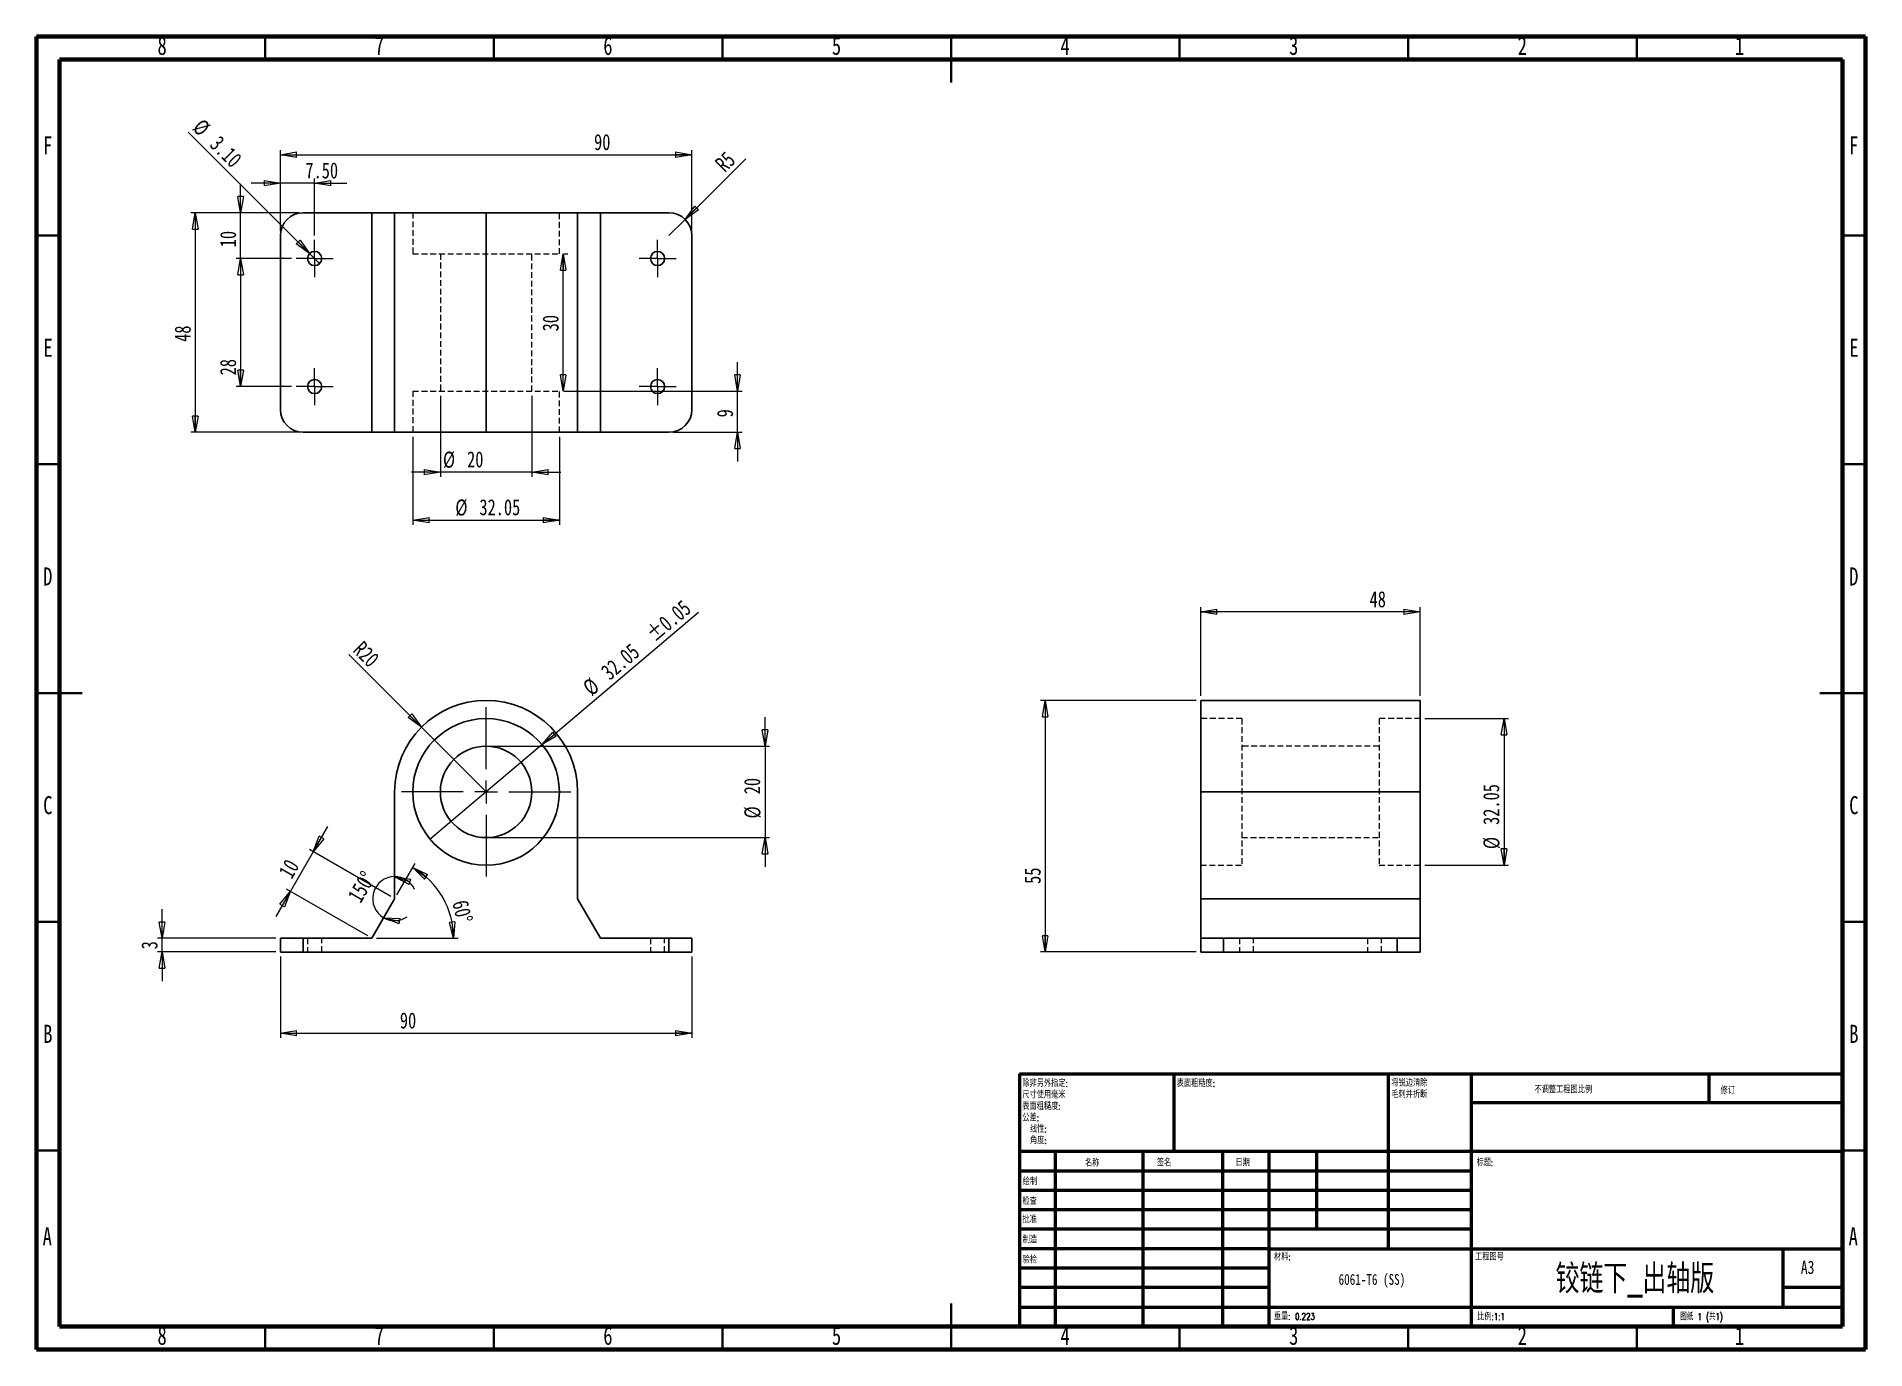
# Model space of a CAD drawing. Header units: millimetres. Extents: x 15 to 415, y 5 to 292.
import ezdxf

# ---------------------------------------------------------------- set-up
doc = ezdxf.new("R2010")
doc.units = ezdxf.units.MM
doc.linetypes.add('HIDDEN', pattern=[1.905, 1.27, -0.635])
doc.styles.add('SLDTEXTSTYLE0', font='TXT', dxfattribs={"width": 0.75})
doc.styles.add('SLDTEXTSTYLE1', font='TXT', dxfattribs={"width": 0.75, "bigfont": 'bigfont'})
doc.styles.add('SLDTEXTSTYLE2', font='TXT', dxfattribs={"width": 0.694444, "bigfont": 'bigfont'})
doc.dimstyles.new('SLDDIMSTYLE0', dxfattribs={"dimtxt": 3.5, "dimasz": 3.556, "dimexe": 0, "dimexo": 0.0625, "dimgap": 0.875, "dimtad": 1, "dimrnd": 1e-09, "dimzin": 12, "dimdsep": 46, "dimtxsty": 'SLDTEXTSTYLE0', "dimblk1": 'CLOSED', "dimblk2": 'CLOSED', "dimsah": 1, "dimcen": 0.09, "dimadec": 0, "dimazin": 3, "dimtfac": 1, "dimtmove": 0, "dimatfit": 0, "dimldrblk": 'CLOSED', "dimfxl": 1, "dimfrac": 2, "dimtolj": 1, "dimtzin": 12, "dimarcsym": 0})
doc.dimstyles.new('SLDDIMSTYLE1', dxfattribs={"dimtxt": 3.5, "dimasz": 3.556, "dimexe": 0, "dimexo": 0.0625, "dimgap": 0.875, "dimtad": 1, "dimrnd": 1e-09, "dimzin": 12, "dimdsep": 46, "dimtxsty": 'SLDTEXTSTYLE0', "dimblk1": 'CLOSED', "dimblk2": 'CLOSED', "dimsah": 1, "dimcen": 0.09, "dimadec": 0, "dimazin": 3, "dimtfac": 1, "dimtofl": 0, "dimtmove": 0, "dimatfit": 3, "dimldrblk": 'CLOSED', "dimfxl": 1, "dimfrac": 2, "dimtolj": 1, "dimtzin": 12, "dimarcsym": 0})
doc.dimstyles.new('SLDDIMSTYLE2', dxfattribs={"dimtxt": 3.5, "dimasz": 3.556, "dimexe": 0, "dimexo": 0.0625, "dimgap": 0.875, "dimtad": 1, "dimdec": 4, "dimzin": 12, "dimdsep": 46, "dimtxsty": 'SLDTEXTSTYLE0', "dimblk1": 'CLOSED', "dimblk2": 'CLOSED', "dimsah": 1, "dimcen": 0.09, "dimazin": 3, "dimtfac": 1, "dimtofl": 0, "dimtmove": 0, "dimatfit": 3, "dimldrblk": 'CLOSED', "dimfxl": 1, "dimfrac": 2, "dimtolj": 1, "dimtzin": 12, "dimarcsym": 0})
doc.dimstyles.new('SLDDIMSTYLE3', dxfattribs={"dimtxt": 3.5, "dimasz": 3.556, "dimexe": 0, "dimexo": 0.0625, "dimgap": 0.875, "dimtad": 1, "dimrnd": 1e-09, "dimzin": 12, "dimdsep": 46, "dimtxsty": 'SLDTEXTSTYLE0', "dimblk1": 'CLOSED', "dimblk2": 'CLOSED', "dimsah": 1, "dimcen": 0, "dimadec": 0, "dimazin": 3, "dimtfac": 1, "dimtofl": 0, "dimtmove": 0, "dimatfit": 3, "dimldrblk": 'CLOSED', "dimfxl": 1, "dimfrac": 2, "dimtolj": 1, "dimtzin": 12, "dimarcsym": 0})
doc.dimstyles.new('SLDDIMSTYLE4', dxfattribs={"dimtxt": 3.5, "dimasz": 3.556, "dimexe": 0, "dimexo": 0.0625, "dimgap": 0.875, "dimtad": 1, "dimrnd": 1e-09, "dimzin": 12, "dimdsep": 46, "dimtxsty": 'SLDTEXTSTYLE0', "dimblk1": 'NONE', "dimblk2": 'CLOSED', "dimsah": 1, "dimcen": 0, "dimadec": 0, "dimazin": 3, "dimtol": 1, "dimtp": 0.05, "dimtm": 0.05, "dimtfac": 1, "dimtmove": 0, "dimatfit": 3, "dimldrblk": 'NONE', "dimfxl": 1, "dimfrac": 2, "dimtolj": 1, "dimarcsym": 0})
doc.dimstyles.new('SLDDIMSTYLE5', dxfattribs={"dimtxt": 3.5, "dimasz": 3.556, "dimexe": 0, "dimexo": 0.0625, "dimgap": 0.875, "dimtad": 1, "dimrnd": 1e-09, "dimzin": 4, "dimdsep": 46, "dimtxsty": 'SLDTEXTSTYLE0', "dimblk1": 'NONE', "dimblk2": 'CLOSED', "dimsah": 1, "dimcen": 0, "dimadec": 0, "dimazin": 1, "dimtfac": 1, "dimtmove": 0, "dimatfit": 3, "dimldrblk": 'NONE', "dimfxl": 1, "dimfrac": 2, "dimtolj": 1, "dimtzin": 12, "dimarcsym": 0})
doc.dimstyles.new('SLDDIMSTYLE6', dxfattribs={"dimtxt": 3.5, "dimasz": 3.556, "dimexe": 0, "dimexo": 0.0625, "dimgap": 0.875, "dimtad": 1, "dimrnd": 1e-09, "dimzin": 4, "dimdsep": 46, "dimtxsty": 'SLDTEXTSTYLE0', "dimblk1": 'CLOSED', "dimblk2": 'CLOSED', "dimsah": 1, "dimcen": 0.09, "dimadec": 0, "dimazin": 1, "dimtfac": 1, "dimtmove": 0, "dimatfit": 0, "dimldrblk": 'CLOSED', "dimfxl": 1, "dimfrac": 2, "dimtolj": 1, "dimtzin": 12, "dimarcsym": 0})

# ---------------------------------------------------------------- blocks, each defined once
blk = doc.blocks.new('SW_NOTE_0')
at = {"color": 0, "linetype": 'Continuous', "lineweight": 0, "char_height": 1.5, "attachment_point": 1, "style": 'SLDTEXTSTYLE1'}
for s, insert in [('\\M+18F9C\\M+194F1另\\M+18A4F\\M+18E77\\M+192E8:', (0, 1.93)), ('\\M+1955C\\M+196CA\\M+19165糙\\M+19378:', (0, -3.07)), ('\\M+18EDA\\M+190A1\\M+18E67\\M+19770\\M+19F7C\\M+195C4', (0, -0.57)), ('\\M+18CF6\\M+18DB7:', (0, -5.57)), ('线\\M+190AB:', (1.69, -8.07)), ('\\M+18A70\\M+19378:', (1.69, -10.57))]:
    blk.add_mtext(s, dxfattribs=dict(at, insert=insert))
blk = doc.blocks.new('SW_NOTE_1')
at = {"color": 0, "linetype": 'Continuous', "lineweight": 0, "char_height": 1.5, "attachment_point": 1, "style": 'SLDTEXTSTYLE1'}
for s, insert in [('\\M+18FAB锐边\\M+190B4\\M+18F9C', (0, 1.93)), ('\\M+196D1\\M+18E68\\M+19BF3\\M+190DC\\M+19266', (0, -0.57))]:
    blk.add_mtext(s, dxfattribs=dict(at, insert=insert))
blk = doc.blocks.new('_Closed')
at = {"color": 0, "linetype": 'ByBlock', "lineweight": -2}
for p, q in [((-1, 0.166667), (0, 0)), ((-1, 0.166667), (-1, -0.166667)), ((0, 0), (-1, -0.166667)), ((0, 0), (-1, 0))]:
    blk.add_line(p, q, dxfattribs=at)
blk = doc.blocks.new('_D')
at = {"color": 7, "linetype": 'Continuous', "lineweight": 18}
for p, q in [((42.44, 94.88), (42.44, 101.23)), ((67.32, 94.88), (41.44, 94.88)), ((42.44, 91.88), (42.44, 94.88)), ((67.32, 91.88), (41.44, 91.88)), ((42.44, 91.88), (42.44, 85.53))]:
    blk.add_line(p, q, dxfattribs=at)
at = {"color": 7, "linetype": 'Continuous', "lineweight": 18, "xscale": 3.556, "yscale": 3.556}
for p, rotation in [((42.44, 94.88), 270), ((42.44, 91.88), 90)]:
    blk.add_blockref('_Closed', p, dxfattribs=dict(at, rotation=rotation))
at = {"color": 7, "linetype": 'Continuous', "lineweight": 18, "insert": (37.93, 92.46), "char_height": 3.5, "attachment_point": 1, "rotation": 90, "style": 'SLDTEXTSTYLE0'}
blk.add_mtext('3', dxfattribs=at)
blk = doc.blocks.new('_D_1')
at = {"color": 7, "linetype": 'Continuous', "lineweight": 18}
for p, q in [((68.32, 90.88), (68.32, 73.15)), ((158.32, 90.88), (158.32, 73.15)), ((68.32, 74.15), (158.32, 74.15))]:
    blk.add_line(p, q, dxfattribs=at)
at = {"color": 7, "linetype": 'Continuous', "lineweight": 18, "xscale": 3.556, "yscale": 3.556, "rotation": 180}
blk.add_blockref('_Closed', (68.32, 74.15), dxfattribs=at)
at = {"color": 7, "linetype": 'Continuous', "lineweight": 18, "xscale": 3.556, "yscale": 3.556}
blk.add_blockref('_Closed', (158.32, 74.15), dxfattribs=at)
at = {"color": 7, "linetype": 'Continuous', "lineweight": 18, "insert": (94.46, 78.66), "char_height": 3.5, "attachment_point": 1, "style": 'SLDTEXTSTYLE0'}
blk.add_mtext('90', dxfattribs=at)
blk = doc.blocks.new('_D_2')
at = {"color": 7, "linetype": 'Continuous', "lineweight": 18}
for p, q in [((93.82, 104.4), (97.77, 111.25)), ((89.32, 94.88), (107.22, 94.88))]:
    blk.add_line(p, q, dxfattribs=at)
blk.add_arc((88.32, 94.88), 17.9, 0, 60, dxfattribs=at)
at = {"color": 7, "linetype": 'Continuous', "lineweight": 18, "xscale": 3.556, "yscale": 3.556}
for p, rotation in [((97.27, 110.38), 144.3827967223), ((106.22, 94.88), 275.6172032777)]:
    blk.add_blockref('_Closed', p, dxfattribs=dict(at, rotation=rotation))
at = {"color": 7, "linetype": 'Continuous', "lineweight": 18, "insert": (109.3, 103.51), "char_height": 3.5, "attachment_point": 1, "rotation": 283.4314, "style": 'SLDTEXTSTYLE0'}
blk.add_mtext('60°', dxfattribs=at)
blk = doc.blocks.new('_D_3')
at = {"color": 7, "linetype": 'Continuous', "lineweight": 18}
for p, q in [((75.52, 113.81), (78.7, 119.31)), ((75.52, 113.81), (70.52, 105.15)), ((92.45, 104.04), (74.66, 114.31)), ((70.52, 105.15), (67.35, 99.65)), ((87.45, 95.38), (69.66, 105.65))]:
    blk.add_line(p, q, dxfattribs=at)
at = {"color": 7, "linetype": 'Continuous', "lineweight": 18, "xscale": 3.556, "yscale": 3.556}
for p, rotation in [((75.52, 113.81), 240), ((70.52, 105.15), 60)]:
    blk.add_blockref('_Closed', p, dxfattribs=dict(at, rotation=rotation))
at = {"color": 7, "linetype": 'Continuous', "lineweight": 18, "insert": (67.76, 109.39), "char_height": 3.5, "attachment_point": 1, "rotation": 60, "style": 'SLDTEXTSTYLE0'}
blk.add_mtext('10', dxfattribs=at)
blk = doc.blocks.new('_D_4')
at = {"color": 7, "linetype": 'Continuous', "lineweight": 18}
for start, end in [(90, 240), (25.0354, 90), (240, 304.9646)]:
    blk.add_arc((93.32, 103.54), 4.81, start, end, dxfattribs=at)
at = {"color": 7, "linetype": 'Continuous', "lineweight": 18, "xscale": 3.556, "yscale": 3.556}
for p, rotation in [((93.32, 108.34), 161.749038811), ((90.92, 99.37), 168.250961189)]:
    blk.add_blockref('_Closed', p, dxfattribs=dict(at, rotation=rotation))
at = {"color": 7, "linetype": 'Continuous', "lineweight": 18, "insert": (82.85, 104.15), "char_height": 3.5, "attachment_point": 1, "rotation": 59.3376, "style": 'SLDTEXTSTYLE0'}
blk.add_mtext('150°', dxfattribs=at)
blk = doc.blocks.new('_D_5')
at = {"color": 7, "linetype": 'Continuous', "lineweight": 18}
for q in [(83.26, 156.94), (113.32, 126.88)]:
    blk.add_line((99.18, 141.02), q, dxfattribs=at)
at = {"color": 7, "linetype": 'Continuous', "lineweight": 18, "xscale": 3.556, "yscale": 3.556, "rotation": 315}
blk.add_blockref('_Closed', (99.18, 141.02), dxfattribs=at)
at = {"color": 7, "linetype": 'Continuous', "lineweight": 18, "insert": (86.44, 160.12), "char_height": 3.5, "attachment_point": 1, "rotation": 315, "style": 'SLDTEXTSTYLE0'}
blk.add_mtext('R20', dxfattribs=at)
blk = doc.blocks.new('_D_6')
at = {"color": 7, "linetype": 'Continuous', "lineweight": 18}
for q in [(159.8, 166.18), (101.08, 116.53)]:
    blk.add_line((125.56, 137.22), q, dxfattribs=at)
at = {"color": 7, "linetype": 'Continuous', "lineweight": 18, "xscale": 3.556, "yscale": 3.556, "rotation": 220.2149493491}
blk.add_blockref('_Closed', (125.56, 137.22), dxfattribs=at)
at = {"color": 7, "linetype": 'Continuous', "lineweight": 18, "char_height": 3.5, "attachment_point": 1, "rotation": 40.2149, "style": 'SLDTEXTSTYLE0'}
for s, insert in [('±0.05', (148, 162.17)), ('32.05', (138.11, 153.81)), ('%%c', (134.12, 150.36))]:
    blk.add_mtext(s, dxfattribs=dict(at, insert=insert))
blk = doc.blocks.new('_None')
blk = doc.blocks.new('_D_7')
at = {"color": 7, "linetype": 'Continuous', "lineweight": 18}
for p, q in [((174.32, 136.88), (174.32, 143.23)), ((114.32, 136.88), (175.32, 136.88)), ((174.32, 136.88), (174.32, 116.88)), ((114.32, 116.88), (175.32, 116.88)), ((174.32, 116.88), (174.32, 110.53))]:
    blk.add_line(p, q, dxfattribs=at)
at = {"color": 7, "linetype": 'Continuous', "lineweight": 18, "xscale": 3.556, "yscale": 3.556}
for p, rotation in [((174.32, 136.88), 270), ((174.32, 116.88), 90)]:
    blk.add_blockref('_Closed', p, dxfattribs=dict(at, rotation=rotation))
at = {"color": 7, "linetype": 'Continuous', "lineweight": 18, "char_height": 3.5, "attachment_point": 1, "rotation": 90, "style": 'SLDTEXTSTYLE0'}
for s, insert in [('20', (169.75, 126.36)), ('%%c', (169.81, 121.08))]:
    blk.add_mtext(s, dxfattribs=dict(at, insert=insert))
blk = doc.blocks.new('SW_CENTERMARKSYMBOL_0')
at = {"color": 0, "linetype": 'Continuous', "lineweight": 0}
for p, q in [((0, 5), (0, 18.525)), ((-5, 0), (-18.525, 0)), ((0, 0), (-2.5, 0)), ((0, 0), (0, 2.5)), ((0, 0), (0, -2.5)), ((0, 0), (2.5, 0)), ((5, 0), (18.525, 0)), ((0, -5), (0, -18.525))]:
    blk.add_line(p, q, dxfattribs=at)
blk = doc.blocks.new('_D_8')
at = {"color": 7, "linetype": 'Continuous', "lineweight": 18}
for p, q in [((72.32, 253.49), (48.72, 253.49)), ((49.72, 253.49), (49.72, 205.49)), ((72.32, 205.49), (48.72, 205.49))]:
    blk.add_line(p, q, dxfattribs=at)
at = {"color": 7, "linetype": 'Continuous', "lineweight": 18, "xscale": 3.556, "yscale": 3.556}
for p, rotation in [((49.72, 253.49, 7.5), 90), ((49.72, 205.49, 7.5), 270)]:
    blk.add_blockref('_Closed', p, dxfattribs=dict(at, rotation=rotation))
at = {"color": 7, "linetype": 'Continuous', "lineweight": 18, "insert": (45.21, 225.26), "char_height": 3.5, "attachment_point": 1, "rotation": 90, "style": 'SLDTEXTSTYLE0'}
blk.add_mtext('48', dxfattribs=at)
blk = doc.blocks.new('_D_9')
at = {"color": 7, "linetype": 'Continuous', "lineweight": 18}
for p, q in [((68.32, 249.49), (68.32, 267.18)), ((68.32, 266.18), (158.32, 266.18)), ((158.32, 249.49), (158.32, 267.18))]:
    blk.add_line(p, q, dxfattribs=at)
at = {"color": 7, "linetype": 'Continuous', "lineweight": 18, "xscale": 3.556, "yscale": 3.556, "rotation": 180}
blk.add_blockref('_Closed', (68.32, 266.18, 7.5), dxfattribs=at)
at = {"color": 7, "linetype": 'Continuous', "lineweight": 18, "xscale": 3.556, "yscale": 3.556}
blk.add_blockref('_Closed', (158.32, 266.18, 7.5), dxfattribs=at)
at = {"color": 7, "linetype": 'Continuous', "lineweight": 18, "insert": (136.94, 270.69), "char_height": 3.5, "attachment_point": 1, "style": 'SLDTEXTSTYLE0'}
blk.add_mtext('90', dxfattribs=at)
blk = doc.blocks.new('_D_10')
at = {"color": 7, "linetype": 'Continuous', "lineweight": 18}
for p, q in [((59.63, 253.49), (59.63, 259.84)), ((72.32, 253.49), (58.63, 253.49)), ((59.63, 243.49), (59.63, 253.49)), ((70.77, 243.49), (58.63, 243.49)), ((59.63, 243.49), (59.63, 237.14))]:
    blk.add_line(p, q, dxfattribs=at)
at = {"color": 7, "linetype": 'Continuous', "lineweight": 18, "xscale": 3.556, "yscale": 3.556}
for p, rotation in [((59.63, 253.49, 7.5), 270), ((59.63, 243.49, 7.5), 90)]:
    blk.add_blockref('_Closed', p, dxfattribs=dict(at, rotation=rotation))
at = {"color": 7, "linetype": 'Continuous', "lineweight": 18, "insert": (55.12, 245.95), "char_height": 3.5, "attachment_point": 1, "rotation": 90, "style": 'SLDTEXTSTYLE0'}
blk.add_mtext('10', dxfattribs=at)
blk = doc.blocks.new('_D_11')
at = {"color": 7, "linetype": 'Continuous', "lineweight": 18}
for q in [(48.18, 271.12), (76.91, 242.39)]:
    blk.add_line((74.72, 244.59), q, dxfattribs=at)
at = {"color": 7, "linetype": 'Continuous', "lineweight": 18, "xscale": 3.556, "yscale": 3.556, "rotation": 315}
blk.add_blockref('_Closed', (74.72, 244.59, 7.5), dxfattribs=at)
at = {"color": 7, "linetype": 'Continuous', "lineweight": 18, "char_height": 3.5, "attachment_point": 1, "rotation": 315, "style": 'SLDTEXTSTYLE0'}
for s, insert in [('%%c', (51.37, 274.31)), ('3.10', (55.14, 270.61))]:
    blk.add_mtext(s, dxfattribs=dict(at, insert=insert))
blk = doc.blocks.new('_D_12')
at = {"color": 7, "linetype": 'Continuous', "lineweight": 18}
for p, q in [((68.32, 249.49), (68.32, 260.98)), ((75.82, 248.54), (75.82, 260.98)), ((68.32, 259.98), (61.97, 259.98)), ((75.82, 259.98), (68.32, 259.98)), ((75.82, 259.98), (82.86, 259.98))]:
    blk.add_line(p, q, dxfattribs=at)
at = {"color": 7, "linetype": 'Continuous', "lineweight": 18, "xscale": 3.556, "yscale": 3.556}
blk.add_blockref('_Closed', (68.32, 259.98, 7.5), dxfattribs=at)
at = {"color": 7, "linetype": 'Continuous', "lineweight": 18, "xscale": 3.556, "yscale": 3.556, "rotation": 180}
blk.add_blockref('_Closed', (75.82, 259.98, 7.5), dxfattribs=at)
at = {"color": 7, "linetype": 'Continuous', "lineweight": 18, "insert": (73.8, 264.49), "char_height": 3.5, "attachment_point": 1, "style": 'SLDTEXTSTYLE0'}
blk.add_mtext('7.50', dxfattribs=at)
blk = doc.blocks.new('_D_13')
at = {"color": 7, "linetype": 'Continuous', "lineweight": 18}
for p, q in [((70.77, 243.49), (58.63, 243.49)), ((59.63, 243.49), (59.63, 215.49)), ((70.77, 215.49), (58.63, 215.49))]:
    blk.add_line(p, q, dxfattribs=at)
at = {"color": 7, "linetype": 'Continuous', "lineweight": 18, "xscale": 3.556, "yscale": 3.556}
for p, rotation in [((59.63, 243.49, 7.5), 90), ((59.63, 215.49, 7.5), 270)]:
    blk.add_blockref('_Closed', p, dxfattribs=dict(at, rotation=rotation))
at = {"color": 7, "linetype": 'Continuous', "lineweight": 18, "insert": (55.12, 217.94), "char_height": 3.5, "attachment_point": 1, "rotation": 90, "style": 'SLDTEXTSTYLE0'}
blk.add_mtext('28', dxfattribs=at)
blk = doc.blocks.new('_D_14')
at = {"color": 7, "linetype": 'Continuous', "lineweight": 18}
for p, q in [((97.29, 204.49), (97.29, 185.3)), ((129.34, 204.49), (129.34, 185.3)), ((97.29, 186.3), (129.34, 186.3))]:
    blk.add_line(p, q, dxfattribs=at)
at = {"color": 7, "linetype": 'Continuous', "lineweight": 18, "xscale": 3.556, "yscale": 3.556, "rotation": 180}
blk.add_blockref('_Closed', (97.29, 186.3, 7.5), dxfattribs=at)
at = {"color": 7, "linetype": 'Continuous', "lineweight": 18, "xscale": 3.556, "yscale": 3.556}
blk.add_blockref('_Closed', (129.34, 186.3, 7.5), dxfattribs=at)
at = {"color": 7, "linetype": 'Continuous', "lineweight": 18, "char_height": 3.5, "attachment_point": 1, "style": 'SLDTEXTSTYLE0'}
for s, insert in [('%%c', (106.59, 190.81)), ('32.05', (111.86, 190.86))]:
    blk.add_mtext(s, dxfattribs=dict(at, insert=insert))
blk = doc.blocks.new('_D_15')
at = {"color": 7, "linetype": 'Continuous', "lineweight": 18}
for p, q in [((130.18, 214.49), (130.18, 244.49)), ((130.34, 244.49), (131.18, 244.49)), ((130.34, 214.49), (131.18, 214.49))]:
    blk.add_line(p, q, dxfattribs=at)
at = {"color": 7, "linetype": 'Continuous', "lineweight": 18, "xscale": 3.556, "yscale": 3.556}
for p, rotation in [((130.18, 244.49, 7.5), 90), ((130.18, 214.49, 7.5), 270)]:
    blk.add_blockref('_Closed', p, dxfattribs=dict(at, rotation=rotation))
at = {"color": 7, "linetype": 'Continuous', "lineweight": 18, "insert": (125.67, 227.56), "char_height": 3.5, "attachment_point": 1, "rotation": 90, "style": 'SLDTEXTSTYLE0'}
blk.add_mtext('30', dxfattribs=at)
blk = doc.blocks.new('_D_16')
at = {"color": 7, "linetype": 'Continuous', "lineweight": 18}
for p, q in [((103.32, 213.49), (103.32, 195.76)), ((123.32, 213.49), (123.32, 195.76)), ((103.32, 196.76), (96.97, 196.76)), ((123.32, 196.76), (103.32, 196.76)), ((123.32, 196.76), (129.67, 196.76))]:
    blk.add_line(p, q, dxfattribs=at)
at = {"color": 7, "linetype": 'Continuous', "lineweight": 18, "xscale": 3.556, "yscale": 3.556}
blk.add_blockref('_Closed', (103.32, 196.76, 7.5), dxfattribs=at)
at = {"color": 7, "linetype": 'Continuous', "lineweight": 18, "xscale": 3.556, "yscale": 3.556, "rotation": 180}
blk.add_blockref('_Closed', (123.32, 196.76, 7.5), dxfattribs=at)
at = {"color": 7, "linetype": 'Continuous', "lineweight": 18, "char_height": 3.5, "attachment_point": 1, "style": 'SLDTEXTSTYLE0'}
for s, insert in [('%%c', (103.88, 201.27)), ('20', (109.16, 201.33))]:
    blk.add_mtext(s, dxfattribs=dict(at, insert=insert))
blk = doc.blocks.new('_D_17')
at = {"color": 7, "linetype": 'Continuous', "lineweight": 18}
for q in [(170.11, 265.28), (153.32, 248.49)]:
    blk.add_line((156.85, 252.03), q, dxfattribs=at)
at = {"color": 7, "linetype": 'Continuous', "lineweight": 18, "xscale": 3.556, "yscale": 3.556, "rotation": 225}
blk.add_blockref('_Closed', (156.85, 252.03, 7.5), dxfattribs=at)
at = {"color": 7, "linetype": 'Continuous', "lineweight": 18, "insert": (163.1, 264.62), "char_height": 3.5, "attachment_point": 1, "rotation": 45, "style": 'SLDTEXTSTYLE0'}
blk.add_mtext('R5', dxfattribs=at)
blk = doc.blocks.new('_D_18')
at = {"color": 7, "linetype": 'Continuous', "lineweight": 18}
for p, q in [((168.32, 214.49), (168.32, 220.84)), ((130.34, 214.49), (169.32, 214.49)), ((168.32, 205.49), (168.32, 214.49)), ((154.32, 205.49), (169.32, 205.49)), ((168.32, 205.49), (168.32, 199.14))]:
    blk.add_line(p, q, dxfattribs=at)
at = {"color": 7, "linetype": 'Continuous', "lineweight": 18, "xscale": 3.556, "yscale": 3.556}
for p, rotation in [((168.32, 214.49, 7.5), 270), ((168.32, 205.49, 7.5), 90)]:
    blk.add_blockref('_Closed', p, dxfattribs=dict(at, rotation=rotation))
at = {"color": 7, "linetype": 'Continuous', "lineweight": 18, "insert": (163.81, 208.76), "char_height": 3.5, "attachment_point": 1, "rotation": 90, "style": 'SLDTEXTSTYLE0'}
blk.add_mtext('9', dxfattribs=at)
blk = doc.blocks.new('SW_CENTERMARKSYMBOL_1')
at = {"color": 0, "linetype": 'Continuous', "lineweight": 0}
for p, q in [((0, 2.5), (0, 4.05)), ((-2.5, 0), (-4.05, 0)), ((0, 0), (-2.5, 0)), ((0, 0), (0, 2.5)), ((0, 0), (0, -2.5)), ((0, 0), (2.5, 0)), ((2.5, 0), (4.05, 0)), ((0, -2.5), (0, -4.05))]:
    blk.add_line(p, q, dxfattribs=at)
blk = doc.blocks.new('SW_CENTERMARKSYMBOL_2')
at = {"color": 0, "linetype": 'Continuous', "lineweight": 0}
for p, q in [((0, 2.5), (0, 4.05)), ((-2.5, 0), (-4.05, 0)), ((0, 0), (-2.5, 0)), ((0, 0), (0, 2.5)), ((0, 0), (0, -2.5)), ((0, 0), (2.5, 0)), ((2.5, 0), (4.05, 0)), ((0, -2.5), (0, -4.05))]:
    blk.add_line(p, q, dxfattribs=at)
blk = doc.blocks.new('SW_CENTERMARKSYMBOL_3')
at = {"color": 0, "linetype": 'Continuous', "lineweight": 0}
for p, q in [((0, 2.5), (0, 4.05)), ((-2.5, 0), (-4.05, 0)), ((0, 0), (-2.5, 0)), ((0, 0), (0, 2.5)), ((0, 0), (0, -2.5)), ((0, 0), (2.5, 0)), ((2.5, 0), (4.05, 0)), ((0, -2.5), (0, -4.05))]:
    blk.add_line(p, q, dxfattribs=at)
blk = doc.blocks.new('SW_CENTERMARKSYMBOL_4')
at = {"color": 0, "linetype": 'Continuous', "lineweight": 0}
for p, q in [((0, 2.5), (0, 4.05)), ((-2.5, 0), (-4.05, 0)), ((0, 0), (-2.5, 0)), ((0, 0), (0, 2.5)), ((0, 0), (0, -2.5)), ((0, 0), (2.5, 0)), ((2.5, 0), (4.05, 0)), ((0, -2.5), (0, -4.05))]:
    blk.add_line(p, q, dxfattribs=at)
blk = doc.blocks.new('_D_19')
at = {"color": 7, "linetype": 'Continuous', "lineweight": 18}
for p, q in [((269.61, 147.88), (269.61, 167.24)), ((317.61, 166.24), (269.61, 166.24)), ((317.61, 147.88), (317.61, 167.24))]:
    blk.add_line(p, q, dxfattribs=at)
at = {"color": 7, "linetype": 'Continuous', "lineweight": 18, "xscale": 3.556, "yscale": 3.556, "rotation": 180}
blk.add_blockref('_Closed', (269.61, 166.24), dxfattribs=at)
at = {"color": 7, "linetype": 'Continuous', "lineweight": 18, "xscale": 3.556, "yscale": 3.556}
blk.add_blockref('_Closed', (317.61, 166.24), dxfattribs=at)
at = {"color": 7, "linetype": 'Continuous', "lineweight": 18, "insert": (306.55, 170.75), "char_height": 3.5, "attachment_point": 1, "style": 'SLDTEXTSTYLE0'}
blk.add_mtext('48', dxfattribs=at)
blk = doc.blocks.new('_D_20')
at = {"color": 7, "linetype": 'Continuous', "lineweight": 18}
for p, q in [((268.61, 146.88), (234.61, 146.88)), ((235.61, 146.88), (235.61, 91.88)), ((268.61, 91.88), (234.61, 91.88))]:
    blk.add_line(p, q, dxfattribs=at)
at = {"color": 7, "linetype": 'Continuous', "lineweight": 18, "xscale": 3.556, "yscale": 3.556}
for p, rotation in [((235.61, 146.88), 90), ((235.61, 91.88), 270)]:
    blk.add_blockref('_Closed', p, dxfattribs=dict(at, rotation=rotation))
at = {"color": 7, "linetype": 'Continuous', "lineweight": 18, "insert": (231.1, 106.77), "char_height": 3.5, "attachment_point": 1, "rotation": 90, "style": 'SLDTEXTSTYLE0'}
blk.add_mtext('55', dxfattribs=at)
blk = doc.blocks.new('_D_21')
at = {"color": 7, "linetype": 'Continuous', "lineweight": 18}
for p, q in [((318.61, 142.9), (336.96, 142.9)), ((335.96, 142.9), (335.96, 110.85)), ((318.61, 110.85), (336.96, 110.85))]:
    blk.add_line(p, q, dxfattribs=at)
at = {"color": 7, "linetype": 'Continuous', "lineweight": 18, "xscale": 3.556, "yscale": 3.556}
for p, rotation in [((335.96, 142.9), 90), ((335.96, 110.85), 270)]:
    blk.add_blockref('_Closed', p, dxfattribs=dict(at, rotation=rotation))
at = {"color": 7, "linetype": 'Continuous', "lineweight": 18, "char_height": 3.5, "attachment_point": 1, "rotation": 90, "style": 'SLDTEXTSTYLE0'}
for s, insert in [('32.05', (331.4, 119.66)), ('%%c', (331.45, 114.38))]:
    blk.add_mtext(s, dxfattribs=dict(at, insert=insert))

msp = doc.modelspace()

# ---------------------------------------------------------------- linework, layer by layer
at = {"color": 7, "linetype": 'Continuous', "lineweight": 70}
for p, q in [((15, 5), (15, 292)), ((15, 292), (415, 292)), ((415, 292), (415, 5)), ((20, 10), (20, 287)), ((20, 287), (410, 287)), ((410, 287), (410, 10)), ((410, 10), (20, 10)), ((415, 5), (15, 5))]:
    msp.add_line(p, q, dxfattribs=at)
at = {"color": 7, "linetype": 'Continuous', "lineweight": 35}
for p, q in [((65, 287), (65, 292)), ((115, 287), (115, 292)), ((165, 287), (165, 292)), ((215, 292), (215, 282)), ((215, 287), (215, 292)), ((265, 287), (265, 292)), ((315, 287), (315, 292)), ((365, 287), (365, 292)), ((20, 248.5), (15, 248.5)), ((410, 248.5), (415, 248.5)), ((20, 198.5), (15, 198.5)), ((410, 198.5), (415, 198.5)), ((15, 148.5), (25, 148.5)), ((20, 148.5), (15, 148.5)), ((415, 148.5), (405, 148.5)), ((410, 148.5), (415, 148.5)), ((20, 98.5), (15, 98.5)), ((410, 98.5), (415, 98.5)), ((20, 48.5), (15, 48.5)), ((410, 48.5), (415, 48.5)), ((215, 5), (215, 15)), ((65, 10), (65, 5)), ((115, 10), (115, 5)), ((165, 10), (165, 5)), ((215, 10), (215, 5)), ((265, 10), (265, 5)), ((315, 10), (315, 5)), ((365, 10), (365, 5))]:
    msp.add_line(p, q, dxfattribs=at)
at = {"color": 7, "linetype": 'Continuous', "lineweight": 25}
for p, q in [((73.31895, 253.49), (88.31895, 253.49)), ((88.31895, 205.49), (88.31895, 253.49)), ((88.31895, 253.49), (93.31895, 253.49)), ((93.31895, 205.49), (93.31895, 253.49)), ((93.31895, 253.49), (113.31895, 253.49)), ((113.31895, 253.49), (113.31895, 205.49)), ((113.31895, 253.49), (133.31895, 253.49)), ((133.31895, 253.49), (133.31895, 205.49)), ((133.31895, 253.49), (138.31895, 253.49)), ((138.31895, 253.49), (138.31895, 205.49)), ((153.31895, 253.49), (138.31895, 253.49)), ((68.31895, 248.49), (68.31895, 210.49)), ((158.31895, 248.49), (158.31895, 210.49)), ((73.31895, 205.49), (88.31895, 205.49)), ((93.31895, 205.49), (88.31895, 205.49)), ((113.31895, 205.49), (93.31895, 205.49)), ((133.31895, 205.49), (113.31895, 205.49)), ((138.31895, 205.49), (133.31895, 205.49)), ((153.31895, 205.49), (138.31895, 205.49)), ((317.61401, 146.87567), (269.61401, 146.87567)), ((269.61401, 126.87567), (269.61401, 146.87567)), ((317.61401, 146.87567), (317.61401, 126.87567)), ((93.31895, 126.87567), (93.31895, 103.53592)), ((133.31895, 103.53592), (133.31895, 126.87567)), ((317.61401, 126.87567), (269.61401, 126.87567)), ((269.61401, 103.53592), (269.61401, 126.87567)), ((317.61401, 103.53592), (317.61401, 126.87567)), ((93.31895, 103.53592), (88.31895, 94.87567)), ((138.31895, 94.87567), (133.31895, 103.53592)), ((269.61401, 103.53592), (317.61401, 103.53592)), ((269.61401, 94.87567), (269.61401, 103.53592)), ((317.61401, 103.53592), (317.61401, 94.87567)), ((68.31895, 91.87567), (68.31895, 94.87567)), ((68.31895, 94.87567), (73.31895, 94.87567)), ((73.31895, 94.87567), (73.31895, 91.87567)), ((73.31895, 94.87567), (88.31895, 94.87567)), ((153.31895, 94.87567), (138.31895, 94.87567)), ((153.31895, 91.87567), (153.31895, 94.87567)), ((153.31895, 94.87567), (158.31895, 94.87567)), ((158.31895, 94.87567), (158.31895, 91.87567)), ((269.61401, 91.87567), (269.61401, 94.87567)), ((269.61401, 94.87567), (274.61401, 94.87567)), ((274.61401, 94.87567), (274.61401, 91.87567)), ((312.61401, 94.87567), (274.61401, 94.87567)), ((312.61401, 91.87567), (312.61401, 94.87567)), ((312.61401, 94.87567), (317.61401, 94.87567)), ((317.61401, 94.87567), (317.61401, 91.87567)), ((73.31895, 91.87567), (68.31895, 91.87567)), ((73.31895, 91.87567), (153.31895, 91.87567)), ((158.31895, 91.87567), (153.31895, 91.87567)), ((274.61401, 91.87567), (269.61401, 91.87567)), ((274.61401, 91.87567), (312.61401, 91.87567)), ((317.61401, 91.87567), (312.61401, 91.87567))]:
    msp.add_line(p, q, dxfattribs=at)
at = {"color": 7, "linetype": 'HIDDEN', "lineweight": 18}
for p, q in [((97.29395, 253.49), (97.29395, 244.49)), ((129.34395, 244.49), (129.34395, 253.49)), ((97.29395, 244.49), (129.34395, 244.49)), ((103.31895, 244.49), (103.31895, 214.49)), ((123.31895, 214.49), (123.31895, 244.49)), ((97.29395, 214.49), (129.34395, 214.49)), ((97.29395, 214.49), (97.29395, 205.49)), ((129.34395, 205.49), (129.34395, 214.49)), ((278.61401, 142.90067), (269.61401, 142.90067)), ((278.61401, 142.90067), (278.61401, 110.85067)), ((308.61401, 142.90067), (308.61401, 110.85067)), ((317.61401, 142.90067), (308.61401, 142.90067)), ((308.61401, 136.87567), (278.61401, 136.87567)), ((269.61401, 126.87567), (317.61401, 126.87567)), ((278.61401, 116.87567), (308.61401, 116.87567)), ((269.61401, 110.85067), (278.61401, 110.85067)), ((308.61401, 110.85067), (317.61401, 110.85067)), ((73.31895, 91.87567), (73.31895, 94.87567)), ((74.26895, 94.87567), (74.26895, 91.87567)), ((77.36895, 91.87567), (77.36895, 94.87567)), ((149.26895, 94.87567), (149.26895, 91.87567)), ((152.36895, 91.87567), (152.36895, 94.87567)), ((153.31895, 94.87567), (153.31895, 91.87567)), ((274.61401, 91.87567), (274.61401, 94.87567)), ((278.06401, 94.87567), (278.06401, 91.87567)), ((281.16401, 91.87567), (281.16401, 94.87567)), ((306.06401, 94.87567), (306.06401, 91.87567)), ((309.16401, 91.87567), (309.16401, 94.87567)), ((312.61401, 94.87567), (312.61401, 91.87567))]:
    msp.add_line(p, q, dxfattribs=at)
at = {"color": 7, "linetype": 'Continuous', "lineweight": 50}
for p, q in [((230, 65.25), (410, 65.25)), ((230, 65.25), (230, 10)), ((263.8, 48.25), (263.8, 65.25)), ((310.6, 65.25), (310.6, 27)), ((328.8, 65.25), (328.8, 10)), ((380.8, 58.875), (380.8, 65.25)), ((410, 58.875), (328.8, 58.875)), ((410, 48.25), (230, 48.25)), ((237.8, 48.25), (237.8, 10)), ((256.99095, 48.25), (256.99095, 10)), ((274.39893, 48.25), (274.39893, 10)), ((284.6, 10), (284.6, 48.25)), ((295, 31.25), (295, 48.25)), ((328.8, 44), (230, 44)), ((328.8, 39.75), (230, 39.75)), ((328.8, 35.5), (230, 35.5)), ((328.8, 31.25), (230, 31.25)), ((284.6, 27), (230, 27)), ((284.6, 27), (410, 27)), ((397, 14.25), (397, 27)), ((284.6, 22.74993), (230, 22.74993)), ((284.6, 18.5), (230, 18.5)), ((410, 18.5), (397, 18.5)), ((230, 14.25), (410, 14.25)), ((373, 10), (373, 14.25))]:
    msp.add_line(p, q, dxfattribs=at)
at = {"color": 7, "linetype": 'Continuous', "lineweight": 25}
for centre, radius in [((75.81895, 243.49), 1.55), ((150.81895, 243.49), 1.55), ((75.81895, 215.49), 1.55), ((150.81895, 215.49), 1.55), ((113.31895, 126.87567), 16.025), ((113.31895, 126.87567), 10)]:
    msp.add_circle(centre, radius, dxfattribs=at)
for centre, radius, start, end in [((73.31895, 248.49), 5, 90, 180), ((153.31895, 248.49), 5, 0, 90), ((73.31895, 210.49), 5, 180, 270), ((153.31895, 210.49), 5, 270, 0), ((113.31895, 126.87567), 20, 90, 180), ((113.31895, 126.87567), 20, 0, 90)]:
    msp.add_arc(centre, radius, start, end, dxfattribs=at)

# ---------------------------------------------------------------- block references
at = {"color": 7, "linetype": 'Continuous', "lineweight": 0}
for name, p in [('SW_CENTERMARKSYMBOL_2', (75.81895, 243.49)), ('SW_CENTERMARKSYMBOL_4', (150.81895, 243.49)), ('SW_CENTERMARKSYMBOL_3', (75.81895, 215.49)), ('SW_CENTERMARKSYMBOL_1', (150.81895, 215.49)), ('SW_CENTERMARKSYMBOL_0', (113.31895, 126.87567)), ('SW_NOTE_0', (230.59367, 61.98737)), ('SW_NOTE_1', (311.30922, 62.06949))]:
    msp.add_blockref(name, p, dxfattribs=at)

# ---------------------------------------------------------------- texts
for s, insert, char_height, attachment_point, style in [('8', (42.46004, 291.96774), 3.96875, 2, 'SLDTEXTSTYLE0'), ('7', (89.96004, 291.96774), 3.96875, 2, 'SLDTEXTSTYLE0'), ('6', (139.96004, 291.96774), 3.96875, 2, 'SLDTEXTSTYLE0'), ('5', (189.96004, 291.96774), 3.96875, 2, 'SLDTEXTSTYLE0'), ('4', (239.96004, 291.96774), 3.96875, 2, 'SLDTEXTSTYLE0'), ('3', (289.96004, 291.96774), 3.96875, 2, 'SLDTEXTSTYLE0'), ('2', (339.96004, 291.96774), 3.96875, 2, 'SLDTEXTSTYLE0'), ('1', (387.46004, 291.96774), 3.96875, 2, 'SLDTEXTSTYLE0'), ('F', (17.45774, 270.21774), 3.96875, 2, 'SLDTEXTSTYLE0'), ('F', (412.45774, 270.21774), 3.96875, 2, 'SLDTEXTSTYLE0'), ('E', (17.50781, 225.96774), 3.96875, 2, 'SLDTEXTSTYLE0'), ('E', (412.50781, 225.96774), 3.96875, 2, 'SLDTEXTSTYLE0'), ('D', (17.45269, 175.96774), 3.96875, 2, 'SLDTEXTSTYLE0'), ('D', (412.45269, 175.96774), 3.96875, 2, 'SLDTEXTSTYLE0'), ('C', (17.45866, 125.96774), 3.96875, 2, 'SLDTEXTSTYLE0'), ('C', (412.45866, 125.96774), 3.96875, 2, 'SLDTEXTSTYLE0'), ('B', (17.4706, 75.96774), 3.96875, 2, 'SLDTEXTSTYLE0'), ('B', (412.4706, 75.96774), 3.96875, 2, 'SLDTEXTSTYLE0'), ('\\M+1955C\\M+196CA\\M+19165糙\\M+19378:', (264.37129, 63.91927), 1.5, 1, 'SLDTEXTSTYLE1'), ('\\M+19573调\\M+190AE\\M+18D48\\M+192F6图\\M+194E4\\M+197E1', (342.61464, 62.53299), 1.5, 1, 'SLDTEXTSTYLE1'), ('\\M+18F43订', (383.32758, 62.33491), 1.5, 1, 'SLDTEXTSTYLE1'), ('\\M+196BC\\M+18FCC', (244.32224, 46.50148), 1.5, 1, 'SLDTEXTSTYLE1'), ('签\\M+196BC', (260.03359, 46.56176), 1.5, 1, 'SLDTEXTSTYLE1'), ('\\M+193FA\\M+18AFA', (277.2147, 46.57618), 1.5, 1, 'SLDTEXTSTYLE1'), ('标题:', (329.95619, 46.57618), 1.5, 1, 'SLDTEXTSTYLE1'), ('绘\\M+190A7', (230.68467, 42.42971), 1.5, 1, 'SLDTEXTSTYLE1'), ('检查', (230.62358, 38.15441), 1.5, 1, 'SLDTEXTSTYLE1'), ('\\M+194E1\\M+18F79', (230.62163, 34.17683), 1.5, 1, 'SLDTEXTSTYLE1'), ('A', (17.33969, 31.71774), 3.96875, 2, 'SLDTEXTSTYLE0'), ('\\M+190A7\\M+191A2', (230.68219, 29.7337), 1.5, 1, 'SLDTEXTSTYLE1'), ('A', (412.33969, 31.71774), 3.96875, 2, 'SLDTEXTSTYLE0'), ('验检', (230.67686, 25.34965), 1.5, 1, 'SLDTEXTSTYLE1'), ('\\M+18DDE\\M+197BF:', (285.64586, 25.98606), 1.5, 1, 'SLDTEXTSTYLE1'), ('\\M+18D48\\M+192F6图\\M+18D86', (329.62865, 25.98606), 1.5, 1, 'SLDTEXTSTYLE1'), ('铰链\\M+189BA_\\M+18F6F轴\\M+194C5', (364.57596, 23.60691), 6.35, 2, 'SLDTEXTSTYLE1'), ('A3', (400.87116, 24.40639), 2.910417, 1, 'SLDTEXTSTYLE0'), ('6061-T6 (SS)', (307.06489, 21.48557), 2.38125, 2, 'SLDTEXTSTYLE0'), ('\\M+18F64\\M+197CA: 0.223', (285.61781, 12.94931), 1.4986, 1, 'SLDTEXTSTYLE1'), ('\\M+194E4\\M+197E1:1:1', (330.07397, 12.90009), 1.5, 1, 'SLDTEXTSTYLE1'), ('图纸 1 (\\M+18BA41)', (374.47829, 12.90009), 1.5, 1, 'SLDTEXTSTYLE2'), ('8', (42.46004, 9.96774), 3.96875, 2, 'SLDTEXTSTYLE0'), ('7', (89.96004, 9.96774), 3.96875, 2, 'SLDTEXTSTYLE0'), ('6', (139.96004, 9.96774), 3.96875, 2, 'SLDTEXTSTYLE0'), ('5', (189.96004, 9.96774), 3.96875, 2, 'SLDTEXTSTYLE0'), ('4', (239.96004, 9.96774), 3.96875, 2, 'SLDTEXTSTYLE0'), ('3', (289.96004, 9.96774), 3.96875, 2, 'SLDTEXTSTYLE0'), ('2', (339.96004, 9.96774), 3.96875, 2, 'SLDTEXTSTYLE0'), ('1', (387.46004, 9.96774), 3.96875, 2, 'SLDTEXTSTYLE0')]:
    msp.add_mtext(s, dxfattribs=dict(at, insert=insert, char_height=char_height, attachment_point=attachment_point, style=style))

# ---------------------------------------------------------------- dimensions: what is measured, and where the dimension line sits
at = {"color": 7, "linetype": 'Continuous', "lineweight": 18}
for p1, p2, dimstyle, picture, middle in [((76.91496, 242.39398), (74.72293, 244.58602), 'SLDDIMSTYLE5', '_D_11', (53.1646, 266.14437)), ((101.08181, 116.52901), (125.55608, 137.22232), 'SLDDIMSTYLE4', '_D_6', (148.47788, 156.603))]:
    dim = msp.add_diameter_dim_2p(p1=p1, p2=p2, dimstyle=dimstyle, dxfattribs=at)
    dim.commit()
    dim.dimension.update_dxf_attribs({"geometry": picture, "text_midpoint": middle, "dimtype": 163})
for base, p1, p2, dimstyle, picture, middle in [((158.31895, 266.17972), (68.31895, 248.49), (158.31895, 248.49), 'SLDDIMSTYLE1', '_D_9', (139.52778, 266.17972)), ((68.31895, 259.97933), (75.81895, 247.54), (68.31895, 248.49), 'SLDDIMSTYLE6', '_D_12', (78.32955, 259.97933)), ((269.61401, 166.24199), (317.61401, 146.87567), (269.61401, 146.87567), 'SLDDIMSTYLE1', '_D_19', (309.1372, 166.24199)), ((158.31895, 74.15054), (68.31895, 91.87567), (158.31895, 91.87567), 'SLDDIMSTYLE1', '_D_1', (97.05063, 74.15054))]:
    dim = msp.add_linear_dim(base=base, p1=p1, p2=p2, dimstyle=dimstyle, dxfattribs=at)
    dim.commit()
    dim.dimension.update_dxf_attribs({"geometry": picture, "text_midpoint": middle, "dimtype": 160})
for center, mpoint, picture, middle in [((153.31895, 248.49), (156.85448, 252.02553), '_D_17', (168.31896, 263.49001)), ((113.31895, 126.87567), (99.17681, 141.0178), '_D_5', (86.01654, 154.17809))]:
    dim = msp.add_radius_dim(center=center, mpoint=mpoint, dimstyle='SLDDIMSTYLE3', dxfattribs=at)
    dim.commit()
    dim.dimension.update_dxf_attribs({"geometry": picture, "text_midpoint": middle, "dimtype": 164})
for base, p1, p2, angle, dimstyle, picture, middle in [((59.63116, 253.49), (71.76895, 243.49), (73.31895, 253.49), 90, 'SLDDIMSTYLE0', '_D_10', (59.63116, 248.53903)), ((49.7199, 205.49), (73.31895, 253.49), (73.31895, 205.49), 90, 'SLDDIMSTYLE1', '_D_8', (49.7199, 227.84709)), ((130.18278, 244.49), (129.34395, 214.49), (129.34395, 244.49), 90, 'SLDDIMSTYLE1', '_D_15', (130.18278, 230.14695)), ((59.63116, 215.49), (71.76895, 243.49), (71.76895, 215.49), 90, 'SLDDIMSTYLE1', '_D_13', (59.63116, 220.52324)), ((168.31895, 214.49), (153.31895, 205.49), (129.34395, 214.49), 90, 'SLDDIMSTYLE0', '_D_18', (168.31895, 210.04846)), ((235.61401, 91.87567), (269.61401, 146.87567), (269.61401, 91.87567), 90, 'SLDDIMSTYLE1', '_D_20', (235.61401, 109.35718)), ((70.52174, 105.15089), (93.31895, 103.53592), (88.31895, 94.87567), 60, 'SLDDIMSTYLE0', '_D_3', (72.95901, 109.37237)), ((42.44147, 94.87567), (68.31895, 91.87567), (68.31895, 94.87567), 90, 'SLDDIMSTYLE0', '_D', (42.44147, 93.74895))]:
    dim = msp.add_linear_dim(base=base, p1=p1, p2=p2, angle=angle, dimstyle=dimstyle, dxfattribs=at)
    dim.commit()
    dim.dimension.update_dxf_attribs({"geometry": picture, "text_midpoint": middle, "dimtype": 160})
for base, p1, p2, picture, middle in [((103.31895, 196.7622), (123.31895, 214.49), (103.31895, 214.49), '_D_16', (109.10434, 196.7622)), ((129.34395, 186.29754), (97.29395, 205.49), (129.34395, 205.49), '_D_14', (115.04331, 186.29754))]:
    dim = msp.add_linear_dim(base=base, p1=p1, p2=p2, text='%%c<>', dimstyle='SLDDIMSTYLE0', dxfattribs=at)
    dim.commit()
    dim.dimension.update_dxf_attribs({"geometry": picture, "text_midpoint": middle, "dimtype": 160})
for base, p1, p2, picture, middle in [((174.31895, 116.87567), (113.31895, 136.87567), (113.31895, 116.87567), '_D_7', (174.31895, 126.30253)), ((335.96315, 110.85067), (317.61401, 142.90067), (317.61401, 110.85067), '_D_21', (335.96315, 122.83883))]:
    dim = msp.add_linear_dim(base=base, p1=p1, p2=p2, angle=90, text='%%c<>', dimstyle='SLDDIMSTYLE0', dxfattribs=at)
    dim.commit()
    dim.dimension.update_dxf_attribs({"geometry": picture, "text_midpoint": middle, "dimtype": 160})
for base, line1, line2, picture, middle in [((88.67736, 104.77963), ((93.31895, 103.53592), (88.31895, 94.87567)), ((93.31895, 126.87567), (93.31895, 103.53592)), '_D_4', (89.18547, 105.98653)), ((103.82312, 103.82701), ((88.31895, 94.87567), (68.31895, 94.87567)), ((93.31895, 103.53592), (88.31895, 94.87567)), '_D_2', (105.73197, 99.03412))]:
    dim = msp.add_angular_dim_2l(base=base, line1=line1, line2=line2, dimstyle='SLDDIMSTYLE2', dxfattribs=at)
    dim.commit()
    dim.dimension.update_dxf_attribs({"geometry": picture, "text_midpoint": middle, "dimtype": 162})

doc.saveas('drawing.dxf')
